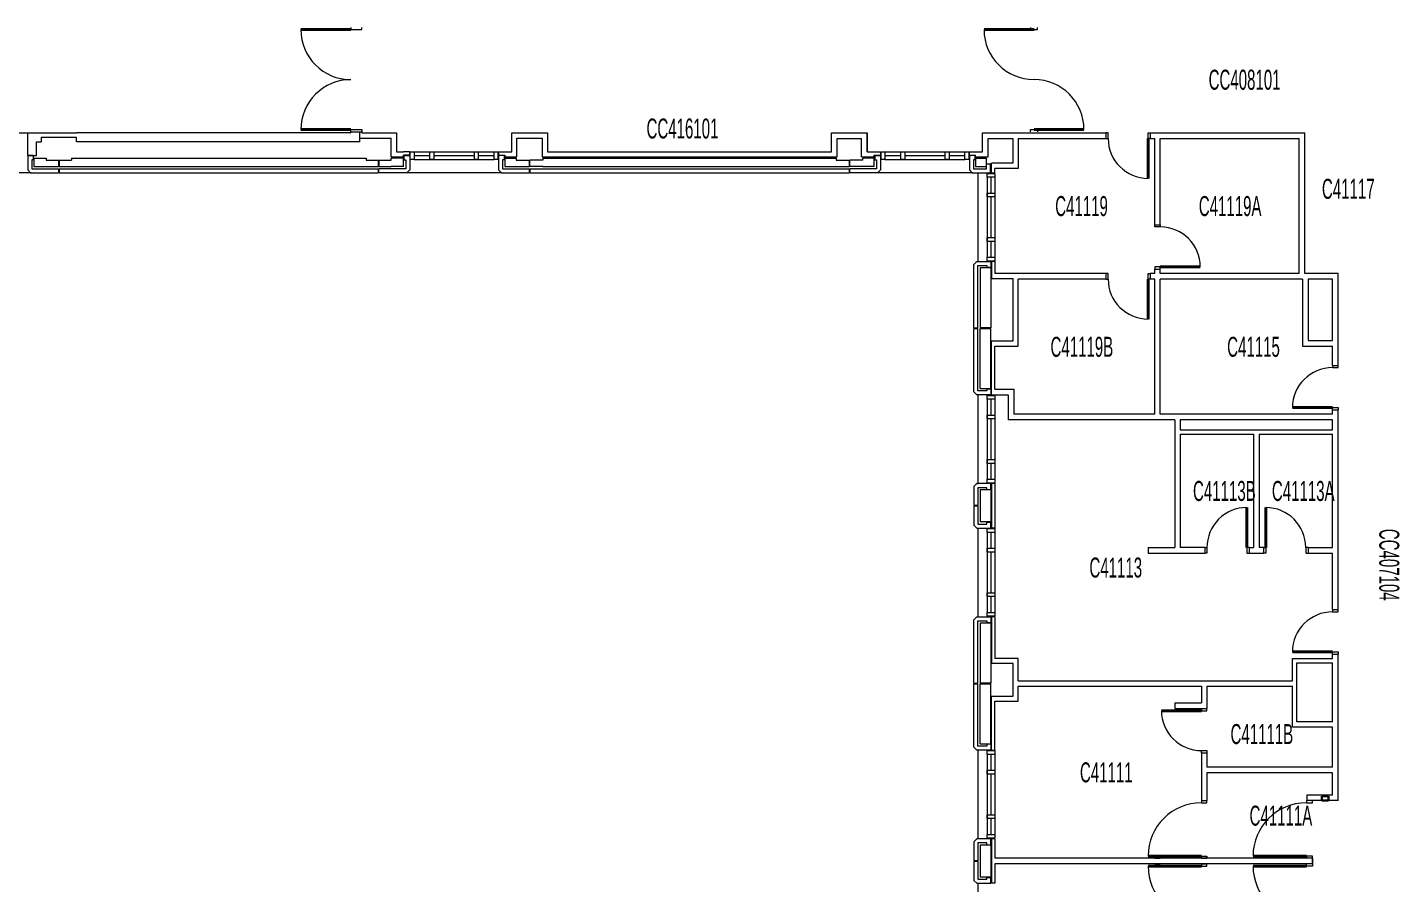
# Model space of a CAD drawing. Header units: inches. Extents: x 1.78 to 8.52, y 2.17 to 6.28.
# Drawn here: x 7.101 to 7.955, y 3.544 to 4.077 of the extents above; entities that cross this region are included whole.
import ezdxf

# ---------------------------------------------------------------- set-up
doc = ezdxf.new("R2010")
doc.units = ezdxf.units.IN
doc.header["$MEASUREMENT"] = 0
for name, color, linetype, lineweight in [('LEVEL_15', 7, 'Continuous', 15), ('LEVEL_16', 7, 'Continuous', 15), ('LEVEL_23', 7, 'Continuous', 15), ('LEVEL_25', 7, 'Continuous', 15), ('LEVEL_26', 7, 'Continuous', 15), ('LEVEL_48', 7, 'Continuous', 15), ('LEVEL_54', 7, 'Continuous', 15)]:
    doc.layers.add(name, color=color, linetype=linetype, lineweight=lineweight)
doc.styles.add('SLDTEXTSTYLE1', font='TXT', dxfattribs={"width": 0.5625})
doc.styles.add('SLDTEXTSTYLE5', font='TXT', dxfattribs={"width": 0.5625})

msp = doc.modelspace()

# ---------------------------------------------------------------- linework, layer by layer
at = {"layer": 'LEVEL_15', "color": 32, "linetype": 'Continuous', "lineweight": 0}
for p, q in [((7.04585, 4.0114), (7.10115, 4.0114)), ((7.10478, 3.99723), (7.10115, 3.99723)), ((7.10115, 3.99723), (7.10115, 3.98833)), ((7.10478, 3.99472), (7.10365, 3.99472)), ((7.10365, 3.99472), (7.10365, 3.98902)), ((7.10478, 3.99472), (7.10478, 3.99723)), ((7.10504, 3.99567), (7.11264, 3.99567)), ((7.10504, 3.99567), (7.10504, 3.9904)), ((7.10504, 3.9904), (7.11264, 3.9904)), ((7.11264, 3.99567), (7.11264, 3.99446)), ((7.11264, 3.99446), (7.12033, 3.99446)), ((7.11264, 3.9904), (7.12033, 3.9904)), ((7.12033, 3.99446), (7.12033, 3.9904)), ((7.12068, 3.99446), (7.12837, 3.99446)), ((7.12068, 3.99446), (7.12068, 3.9904)), ((7.12068, 3.9904), (7.12837, 3.9904)), ((7.12837, 3.99567), (7.31179, 3.99567)), ((7.12837, 3.99567), (7.12837, 3.99446)), ((7.12837, 3.9904), (7.31179, 3.9904)), ((7.31179, 3.99567), (7.31179, 3.99446)), ((7.31179, 3.99446), (7.31941, 3.99446)), ((7.31179, 3.9904), (7.31941, 3.9904)), ((7.31941, 3.99446), (7.31941, 3.9904)), ((7.31976, 3.99446), (7.32745, 3.99446)), ((7.31976, 3.99446), (7.31976, 3.9904)), ((7.31976, 3.9904), (7.32745, 3.9904)), ((7.33507, 3.99567), (7.32745, 3.99567)), ((7.32745, 3.99446), (7.32745, 3.99567)), ((7.33507, 3.9904), (7.32745, 3.9904)), ((7.33507, 3.9904), (7.33507, 3.99567)), ((7.33533, 3.99723), (7.33896, 3.99723)), ((7.33533, 3.99723), (7.33533, 3.99472)), ((7.33533, 3.99472), (7.33645, 3.99472)), ((7.33645, 3.99472), (7.33645, 3.98902)), ((7.33896, 3.99723), (7.33896, 3.98833)), ((7.39788, 3.99723), (7.39425, 3.99723)), ((7.39425, 3.99723), (7.39425, 3.98833)), ((7.39788, 3.99472), (7.39676, 3.99472)), ((7.39676, 3.99472), (7.39676, 3.98902)), ((7.39788, 3.99472), (7.39788, 3.99723)), ((7.39814, 3.99567), (7.4053, 3.99567)), ((7.39814, 3.99567), (7.39814, 3.9904)), ((7.39814, 3.9904), (7.4053, 3.9904)), ((7.4053, 3.99567), (7.4053, 3.99446)), ((7.4053, 3.99446), (7.41342, 3.99446)), ((7.4053, 3.9904), (7.41342, 3.9904)), ((7.41342, 3.99446), (7.41342, 3.9904)), ((7.42189, 3.99446), (7.41377, 3.99446)), ((7.41377, 3.9904), (7.41377, 3.99446)), ((7.42189, 3.9904), (7.41377, 3.9904)), ((7.42189, 3.99567), (7.60439, 3.99567)), ((7.42189, 3.99567), (7.42189, 3.99446)), ((7.42189, 3.9904), (7.60439, 3.9904)), ((7.60439, 3.99567), (7.60439, 3.99446)), ((7.60439, 3.99446), (7.61251, 3.99446)), ((7.60439, 3.9904), (7.61251, 3.9904)), ((7.61251, 3.99446), (7.61251, 3.9904)), ((7.62098, 3.99446), (7.61285, 3.99446)), ((7.61285, 3.9904), (7.61285, 3.99446)), ((7.62098, 3.9904), (7.61285, 3.9904)), ((7.62816, 3.99567), (7.62098, 3.99567)), ((7.62098, 3.99446), (7.62098, 3.99567)), ((7.62816, 3.9904), (7.62098, 3.9904)), ((7.62816, 3.9904), (7.62816, 3.99567)), ((7.62841, 3.99723), (7.63204, 3.99723)), ((7.62841, 3.99723), (7.62841, 3.99472)), ((7.62841, 3.99472), (7.62954, 3.99472)), ((7.62954, 3.99472), (7.62954, 3.98902)), ((7.63204, 3.99723), (7.63204, 3.98833)), ((7.69097, 3.99723), (7.68734, 3.99723)), ((7.68734, 3.99723), (7.68734, 3.98833)), ((7.69097, 3.99472), (7.68985, 3.99472)), ((7.68985, 3.99472), (7.68985, 3.98902)), ((7.69097, 3.99472), (7.69097, 3.99723)), ((7.69123, 3.99567), (7.69779, 3.99567)), ((7.69123, 3.99567), (7.69123, 3.9904)), ((7.69123, 3.9904), (7.69779, 3.9904)), ((7.69779, 3.99567), (7.69779, 3.9904)), ((7.69805, 3.98902), (7.69805, 3.99204)), ((7.69805, 3.99204), (7.70055, 3.99204)), ((7.70055, 3.98651), (7.70055, 3.99204)), ((7.10323, 3.98651), (7.04405, 3.98651)), ((7.10115, 3.98833), (7.10296, 3.98651)), ((7.10296, 3.98651), (7.12033, 3.98651)), ((7.10365, 3.98902), (7.12033, 3.98902)), ((7.12033, 3.98902), (7.12033, 3.98651)), ((7.12068, 3.98902), (7.31941, 3.98902)), ((7.12068, 3.98902), (7.12068, 3.98651)), ((7.12068, 3.98651), (7.31941, 3.98651)), ((7.31941, 3.98902), (7.31941, 3.98651)), ((7.33645, 3.98902), (7.31976, 3.98902)), ((7.31976, 3.98651), (7.31976, 3.98902)), ((7.33714, 3.98651), (7.31976, 3.98651)), ((7.33714, 3.98651), (7.33896, 3.98833)), ((7.39632, 3.98651), (7.33714, 3.98651)), ((7.39425, 3.98833), (7.39606, 3.98651)), ((7.39606, 3.98651), (7.41342, 3.98651)), ((7.39676, 3.98902), (7.41342, 3.98902)), ((7.41342, 3.98902), (7.41342, 3.98651)), ((7.41377, 3.98902), (7.61251, 3.98902)), ((7.41377, 3.98902), (7.41377, 3.98651)), ((7.41377, 3.98651), (7.61251, 3.98651)), ((7.61251, 3.98902), (7.61251, 3.98651)), ((7.62954, 3.98902), (7.61285, 3.98902)), ((7.61285, 3.98651), (7.61285, 3.98902)), ((7.63023, 3.98651), (7.61285, 3.98651)), ((7.63204, 3.98833), (7.63023, 3.98651)), ((7.68942, 3.98651), (7.63024, 3.98651)), ((7.68734, 3.98833), (7.68916, 3.98651)), ((7.68916, 3.98651), (7.70055, 3.98651)), ((7.68985, 3.98902), (7.69805, 3.98902)), ((7.69287, 3.93122), (7.69287, 3.98651)), ((7.69192, 3.93122), (7.6901, 3.92941)), ((7.6901, 3.88991), (7.6901, 3.92941)), ((7.69192, 3.93122), (7.70082, 3.93122)), ((7.70082, 3.93122), (7.70082, 3.92759)), ((7.69261, 3.88991), (7.69261, 3.92872)), ((7.69261, 3.92872), (7.69831, 3.92872)), ((7.69399, 3.92733), (7.69399, 3.88991)), ((7.70064, 3.92733), (7.69399, 3.92733)), ((7.69831, 3.92872), (7.69831, 3.92759)), ((7.70082, 3.92759), (7.69831, 3.92759)), ((7.70064, 3.92733), (7.70064, 3.88991)), ((7.6901, 3.88991), (7.69261, 3.88991)), ((7.6901, 3.85008), (7.6901, 3.88957)), ((7.6901, 3.88957), (7.69261, 3.88957)), ((7.69261, 3.85078), (7.69261, 3.88957)), ((7.70064, 3.88991), (7.69399, 3.88991)), ((7.69399, 3.85216), (7.69399, 3.88957)), ((7.69399, 3.88957), (7.70064, 3.88957)), ((7.70064, 3.85216), (7.70064, 3.88957)), ((7.69192, 3.84827), (7.6901, 3.85008)), ((7.70082, 3.84827), (7.69192, 3.84827)), ((7.69831, 3.85078), (7.69261, 3.85078)), ((7.69287, 3.79271), (7.69287, 3.84826)), ((7.69399, 3.85216), (7.70064, 3.85216)), ((7.69831, 3.8519), (7.69831, 3.85078)), ((7.70082, 3.8519), (7.69831, 3.8519)), ((7.70082, 3.8519), (7.70082, 3.84827)), ((7.6901, 3.79115), (7.69192, 3.79297)), ((7.70082, 3.79297), (7.69192, 3.79297)), ((7.70082, 3.78934), (7.70082, 3.79297)), ((7.6901, 3.79115), (7.6901, 3.77931)), ((7.69831, 3.79046), (7.69261, 3.79046)), ((7.69261, 3.79046), (7.69261, 3.77931)), ((7.69399, 3.78908), (7.69399, 3.76921)), ((7.70064, 3.78908), (7.69399, 3.78908)), ((7.69831, 3.78934), (7.69831, 3.79046)), ((7.69831, 3.78934), (7.70082, 3.78934)), ((7.70064, 3.78908), (7.70064, 3.76921)), ((7.69261, 3.77931), (7.6901, 3.77931)), ((7.6901, 3.77896), (7.6901, 3.76713)), ((7.69261, 3.77896), (7.6901, 3.77896)), ((7.69261, 3.77896), (7.69261, 3.76782)), ((7.69192, 3.76532), (7.6901, 3.76713)), ((7.69261, 3.76782), (7.69831, 3.76782)), ((7.70064, 3.76921), (7.69399, 3.76921)), ((7.69831, 3.76782), (7.69831, 3.76895)), ((7.69831, 3.76895), (7.70082, 3.76895)), ((7.70082, 3.76532), (7.70082, 3.76895)), ((7.69192, 3.76532), (7.70082, 3.76532)), ((7.69287, 3.70976), (7.69287, 3.76531)), ((7.69192, 3.71002), (7.6901, 3.7082)), ((7.6901, 3.66871), (7.6901, 3.7082)), ((7.69192, 3.71002), (7.70082, 3.71002)), ((7.69261, 3.66871), (7.69261, 3.70751)), ((7.69261, 3.70751), (7.69831, 3.70751)), ((7.69831, 3.70751), (7.69831, 3.70639)), ((7.70082, 3.71002), (7.70082, 3.70639)), ((7.69399, 3.70613), (7.69399, 3.66871)), ((7.70064, 3.70613), (7.69399, 3.70613)), ((7.70082, 3.70639), (7.69831, 3.70639)), ((7.70064, 3.70613), (7.70064, 3.66871)), ((7.6901, 3.66871), (7.69261, 3.66871)), ((7.6901, 3.62888), (7.6901, 3.66836)), ((7.6901, 3.66836), (7.69261, 3.66836)), ((7.69261, 3.62957), (7.69261, 3.66836)), ((7.70064, 3.66871), (7.69399, 3.66871)), ((7.69399, 3.63095), (7.69399, 3.66836)), ((7.69399, 3.66836), (7.70064, 3.66836)), ((7.70064, 3.63095), (7.70064, 3.66836)), ((7.69399, 3.63095), (7.70064, 3.63095)), ((7.69831, 3.6307), (7.69831, 3.62957)), ((7.70082, 3.6307), (7.69831, 3.6307)), ((7.70082, 3.6307), (7.70082, 3.62707)), ((7.69192, 3.62707), (7.6901, 3.62888)), ((7.70082, 3.62707), (7.69192, 3.62707)), ((7.69831, 3.62957), (7.69261, 3.62957)), ((7.69287, 3.57151), (7.69287, 3.62706)), ((7.6901, 3.56995), (7.69192, 3.57177)), ((7.70082, 3.57177), (7.69192, 3.57177)), ((7.70082, 3.56814), (7.70082, 3.57177)), ((7.6901, 3.56995), (7.6901, 3.55811)), ((7.69831, 3.56926), (7.69261, 3.56926)), ((7.69261, 3.56926), (7.69261, 3.55811)), ((7.69399, 3.56788), (7.69399, 3.548)), ((7.70064, 3.56788), (7.69399, 3.56788)), ((7.69831, 3.56814), (7.69831, 3.56926)), ((7.69831, 3.56814), (7.70082, 3.56814)), ((7.70064, 3.56788), (7.70064, 3.548)), ((7.69261, 3.55811), (7.6901, 3.55811)), ((7.6901, 3.55776), (7.6901, 3.54593)), ((7.69261, 3.55776), (7.6901, 3.55776)), ((7.69261, 3.55776), (7.69261, 3.54662)), ((7.69192, 3.54412), (7.6901, 3.54593)), ((7.69261, 3.54662), (7.69831, 3.54662)), ((7.70064, 3.548), (7.69399, 3.548)), ((7.69831, 3.54662), (7.69831, 3.54774)), ((7.69831, 3.54774), (7.70082, 3.54774)), ((7.70082, 3.54412), (7.70082, 3.54774)), ((7.69192, 3.54412), (7.70082, 3.54412)), ((7.69287, 3.48855), (7.69287, 3.54411))]:
    msp.add_line(p, q, dxfattribs=at)
at = {"layer": 'LEVEL_16', "color": 155, "linetype": 'Continuous', "lineweight": 0}
for p, q in [((7.33929, 3.99481), (7.33929, 3.99965)), ((7.33929, 3.99965), (7.34171, 3.99965)), ((7.34171, 3.99965), (7.34171, 3.99481)), ((7.34171, 3.99965), (7.39148, 3.99965)), ((7.34171, 3.99965), (7.39148, 3.99965)), ((7.35156, 3.99481), (7.35156, 3.99965)), ((7.35156, 3.99965), (7.35398, 3.99965)), ((7.35398, 3.99965), (7.35398, 3.99481)), ((7.37921, 3.99481), (7.37921, 3.99965)), ((7.37921, 3.99965), (7.38163, 3.99965)), ((7.38163, 3.99965), (7.38163, 3.99481)), ((7.39148, 3.99481), (7.39148, 3.99965)), ((7.39148, 3.99965), (7.3939, 3.99965)), ((7.3939, 3.99965), (7.3939, 3.99481)), ((7.63239, 3.99481), (7.63239, 3.99965)), ((7.63239, 3.99965), (7.63481, 3.99965)), ((7.63481, 3.99965), (7.63481, 3.99481)), ((7.63481, 3.99965), (7.68458, 3.99965)), ((7.64466, 3.99481), (7.64466, 3.99965)), ((7.64466, 3.99965), (7.64708, 3.99965)), ((7.64708, 3.99965), (7.64708, 3.99481)), ((7.67231, 3.99481), (7.67231, 3.99965)), ((7.67231, 3.99965), (7.67473, 3.99965)), ((7.67473, 3.99965), (7.67473, 3.99481)), ((7.68458, 3.99481), (7.68458, 3.99965)), ((7.68458, 3.99965), (7.687, 3.99965)), ((7.687, 3.99965), (7.687, 3.99481)), ((7.34171, 3.99481), (7.33929, 3.99481)), ((7.34171, 3.99723), (7.35156, 3.99723)), ((7.34171, 3.99481), (7.39148, 3.99481)), ((7.35398, 3.99481), (7.35156, 3.99481)), ((7.35398, 3.99723), (7.37921, 3.99723)), ((7.38163, 3.99481), (7.37921, 3.99481)), ((7.38163, 3.99723), (7.39148, 3.99723)), ((7.3939, 3.99481), (7.39148, 3.99481)), ((7.63481, 3.99481), (7.63239, 3.99481)), ((7.63481, 3.99723), (7.64466, 3.99723)), ((7.63481, 3.99481), (7.68458, 3.99481)), ((7.64708, 3.99481), (7.64466, 3.99481)), ((7.64708, 3.99723), (7.67231, 3.99723)), ((7.67473, 3.99481), (7.67231, 3.99481)), ((7.67473, 3.99723), (7.68458, 3.99723)), ((7.687, 3.99481), (7.68458, 3.99481)), ((7.6984, 3.98375), (7.6984, 3.98617)), ((7.6984, 3.98617), (7.70324, 3.98617)), ((7.70324, 3.98375), (7.6984, 3.98375)), ((7.6984, 3.98375), (7.6984, 3.93398)), ((7.70082, 3.98375), (7.70082, 3.9739)), ((7.70324, 3.98617), (7.70324, 3.98375)), ((7.70324, 3.98375), (7.70324, 3.93398)), ((7.6984, 3.97148), (7.6984, 3.9739)), ((7.6984, 3.9739), (7.70324, 3.9739)), ((7.70324, 3.9739), (7.70324, 3.97148)), ((7.70324, 3.97148), (7.6984, 3.97148)), ((7.70082, 3.97148), (7.70082, 3.94625)), ((7.6984, 3.94383), (7.6984, 3.94625)), ((7.6984, 3.94625), (7.70324, 3.94625)), ((7.70324, 3.94383), (7.6984, 3.94383)), ((7.70082, 3.94383), (7.70082, 3.93398)), ((7.70324, 3.94625), (7.70324, 3.94383)), ((7.6984, 3.93156), (7.6984, 3.93398)), ((7.6984, 3.93398), (7.70324, 3.93398)), ((7.70324, 3.93156), (7.6984, 3.93156)), ((7.70324, 3.93398), (7.70324, 3.93156)), ((7.6984, 3.8455), (7.6984, 3.84792)), ((7.6984, 3.84792), (7.70324, 3.84792)), ((7.70324, 3.8455), (7.6984, 3.8455)), ((7.6984, 3.8455), (7.6984, 3.79573)), ((7.70082, 3.8455), (7.70082, 3.83565)), ((7.70324, 3.84792), (7.70324, 3.8455)), ((7.70324, 3.8455), (7.70324, 3.79573)), ((7.6984, 3.83324), (7.6984, 3.83565)), ((7.6984, 3.83565), (7.70324, 3.83565)), ((7.70324, 3.83565), (7.70324, 3.83324)), ((7.70324, 3.83324), (7.6984, 3.83324)), ((7.70082, 3.83324), (7.70082, 3.808)), ((7.6984, 3.80558), (7.6984, 3.808)), ((7.6984, 3.808), (7.70324, 3.808)), ((7.70324, 3.80558), (7.6984, 3.80558)), ((7.70082, 3.80558), (7.70082, 3.79573)), ((7.70324, 3.808), (7.70324, 3.80558)), ((7.6984, 3.79331), (7.6984, 3.79573)), ((7.6984, 3.79573), (7.70324, 3.79573)), ((7.70324, 3.79331), (7.6984, 3.79331)), ((7.70324, 3.79573), (7.70324, 3.79331)), ((7.6984, 3.76255), (7.6984, 3.76497)), ((7.6984, 3.76497), (7.70324, 3.76497)), ((7.70324, 3.76255), (7.6984, 3.76255)), ((7.6984, 3.76255), (7.6984, 3.71278)), ((7.70082, 3.76255), (7.70082, 3.7527)), ((7.70324, 3.76497), (7.70324, 3.76255)), ((7.70324, 3.76255), (7.70324, 3.71278)), ((7.6984, 3.75028), (7.6984, 3.7527)), ((7.6984, 3.7527), (7.70324, 3.7527)), ((7.70324, 3.75028), (7.6984, 3.75028)), ((7.70082, 3.75028), (7.70082, 3.72505)), ((7.70324, 3.7527), (7.70324, 3.75028)), ((7.6984, 3.72263), (7.6984, 3.72505)), ((7.6984, 3.72505), (7.70324, 3.72505)), ((7.70324, 3.72505), (7.70324, 3.72263)), ((7.70324, 3.72263), (7.6984, 3.72263)), ((7.70082, 3.72263), (7.70082, 3.71278)), ((7.6984, 3.71036), (7.6984, 3.71278)), ((7.6984, 3.71278), (7.70324, 3.71278)), ((7.70324, 3.71036), (7.6984, 3.71036)), ((7.70324, 3.71278), (7.70324, 3.71036)), ((7.6984, 3.6243), (7.6984, 3.62672)), ((7.6984, 3.62672), (7.70324, 3.62672)), ((7.70324, 3.6243), (7.6984, 3.6243)), ((7.6984, 3.6243), (7.6984, 3.57453)), ((7.70082, 3.6243), (7.70082, 3.61445)), ((7.70324, 3.62672), (7.70324, 3.6243)), ((7.70324, 3.6243), (7.70324, 3.57453)), ((7.6984, 3.61203), (7.6984, 3.61445)), ((7.6984, 3.61445), (7.70324, 3.61445)), ((7.70324, 3.61445), (7.70324, 3.61203)), ((7.70324, 3.61203), (7.6984, 3.61203)), ((7.70082, 3.61203), (7.70082, 3.5868)), ((7.6984, 3.58438), (7.6984, 3.5868)), ((7.6984, 3.5868), (7.70324, 3.5868)), ((7.70324, 3.58438), (7.6984, 3.58438)), ((7.70082, 3.58438), (7.70082, 3.57453)), ((7.70324, 3.5868), (7.70324, 3.58438)), ((7.6984, 3.57211), (7.6984, 3.57453)), ((7.6984, 3.57453), (7.70324, 3.57453)), ((7.70324, 3.57211), (7.6984, 3.57211)), ((7.70324, 3.57453), (7.70324, 3.57211))]:
    msp.add_line(p, q, dxfattribs=at)
at = {"layer": 'LEVEL_23', "color": 2, "linetype": 'Continuous', "lineweight": 0}
for p, q in [((7.10115, 3.99723), (7.10115, 4.0114)), ((7.10115, 4.0114), (7.10944, 4.0114)), ((7.10944, 4.0114), (7.13156, 4.0114)), ((7.10944, 4.00864), (7.10944, 4.00587)), ((7.10944, 4.00864), (7.13156, 4.00864)), ((7.3023, 4.0114), (7.13156, 4.0114)), ((7.13156, 4.00587), (7.13156, 4.00864)), ((7.3023, 4.0114), (7.3023, 4.01209)), ((7.3023, 4.01209), (7.30783, 4.01209)), ((7.30783, 4.00587), (7.30783, 4.01209)), ((7.30783, 4.0082), (7.30783, 4.01209)), ((7.30783, 4.01209), (7.30922, 4.01209)), ((7.30783, 4.0082), (7.32745, 4.0082)), ((7.30922, 4.0114), (7.30922, 4.01209)), ((7.30922, 4.0114), (7.33065, 4.0114)), ((7.32745, 3.99645), (7.32745, 4.0082)), ((7.33065, 4.0114), (7.33065, 3.99965)), ((7.40254, 4.0114), (7.42466, 4.0114)), ((7.40254, 3.99965), (7.40254, 4.0114)), ((7.40573, 3.99645), (7.40573, 4.0082)), ((7.40573, 4.0082), (7.42146, 4.0082)), ((7.42146, 4.0082), (7.42146, 3.99645)), ((7.42466, 4.0114), (7.42466, 3.99965)), ((7.60162, 4.0114), (7.62374, 4.0114)), ((7.60162, 3.99965), (7.60162, 4.0114)), ((7.60162, 3.99965), (7.60162, 4.0114)), ((7.60162, 4.0114), (7.62374, 4.0114)), ((7.60508, 3.99645), (7.60508, 4.00794)), ((7.60508, 4.00794), (7.62028, 4.00794)), ((7.62028, 3.99645), (7.62028, 4.00794)), ((7.62374, 4.0114), (7.62374, 3.99965)), ((7.62374, 3.99965), (7.62374, 4.0114)), ((7.69563, 4.01144), (7.77236, 4.01144)), ((7.69563, 3.99965), (7.69563, 4.01144)), ((7.69909, 4.00798), (7.71447, 4.00798)), ((7.69909, 3.99645), (7.69909, 4.00798)), ((7.71447, 4.00798), (7.71447, 3.99248)), ((7.71767, 4.00798), (7.71767, 3.98928)), ((7.71767, 4.00798), (7.77236, 4.00798)), ((7.77236, 4.01144), (7.77236, 4.00798)), ((7.80001, 4.01144), (7.80001, 4.00798)), ((7.80001, 4.01144), (7.80623, 4.01144)), ((7.80001, 4.00798), (7.80278, 4.00798)), ((7.80278, 3.9542), (7.80278, 4.00798)), ((7.80623, 4.01144), (7.8961, 4.01144)), ((7.80623, 3.9542), (7.80623, 4.00798)), ((7.80623, 4.00798), (7.89264, 4.00798)), ((7.89264, 3.92378), (7.89264, 4.00798)), ((7.8961, 3.92378), (7.8961, 4.01144)), ((7.10668, 3.99723), (7.10668, 4.00587)), ((7.10668, 4.00587), (7.10944, 4.00587)), ((7.30783, 4.00587), (7.13156, 4.00587)), ((7.33065, 3.99965), (7.33507, 3.99965)), ((7.33896, 3.99965), (7.33507, 3.99965)), ((7.33896, 3.99749), (7.33896, 3.99965)), ((7.39425, 3.99965), (7.39425, 3.99749)), ((7.39425, 3.99965), (7.39814, 3.99965)), ((7.39814, 3.99965), (7.40254, 3.99965)), ((7.42466, 3.99965), (7.60162, 3.99965)), ((7.62374, 3.99965), (7.62816, 3.99965)), ((7.62816, 3.99965), (7.63204, 3.99965)), ((7.63204, 3.99965), (7.63204, 3.99749)), ((7.68726, 3.99965), (7.69123, 3.99965)), ((7.68726, 3.99965), (7.68726, 3.99749)), ((7.69123, 3.99965), (7.69563, 3.99965)), ((7.10115, 3.99723), (7.10668, 3.99723)), ((7.32745, 3.99645), (7.33507, 3.99645)), ((7.33896, 3.99749), (7.33507, 3.99749)), ((7.33507, 3.99645), (7.33507, 3.99749)), ((7.39425, 3.99749), (7.39814, 3.99749)), ((7.39814, 3.99749), (7.39814, 3.99645)), ((7.39814, 3.99645), (7.40573, 3.99645)), ((7.42146, 3.99645), (7.60508, 3.99645)), ((7.62028, 3.99645), (7.62816, 3.99645)), ((7.62816, 3.99749), (7.63204, 3.99749)), ((7.62816, 3.99645), (7.62816, 3.99749)), ((7.68726, 3.99749), (7.69123, 3.99749)), ((7.69123, 3.99645), (7.69123, 3.99749)), ((7.69123, 3.99645), (7.69909, 3.99645)), ((7.71447, 3.99248), (7.70108, 3.99248)), ((7.70108, 3.98651), (7.70108, 3.99248)), ((7.71767, 3.98928), (7.70324, 3.98928)), ((7.70324, 3.98651), (7.70324, 3.98928)), ((7.70108, 3.98651), (7.70324, 3.98651)), ((7.80278, 3.9542), (7.80623, 3.9542)), ((7.70108, 3.93122), (7.70108, 3.92059)), ((7.70324, 3.93122), (7.70108, 3.93122)), ((7.70324, 3.93122), (7.70324, 3.92378)), ((7.71775, 3.92378), (7.70324, 3.92378)), ((7.77236, 3.92378), (7.71775, 3.92378)), ((7.77236, 3.92378), (7.77236, 3.92033)), ((7.80001, 3.92378), (7.80001, 3.92033)), ((7.80278, 3.92378), (7.80001, 3.92378)), ((7.80278, 3.92378), (7.80278, 3.92655)), ((7.80278, 3.92655), (7.80623, 3.92655)), ((7.80623, 3.92378), (7.80623, 3.92655)), ((7.89264, 3.92378), (7.80623, 3.92378)), ((7.91684, 3.92378), (7.8961, 3.92378)), ((7.91684, 3.86658), (7.91684, 3.92378)), ((7.71456, 3.92059), (7.70108, 3.92059)), ((7.71456, 3.88187), (7.71456, 3.92059)), ((7.77236, 3.92033), (7.71775, 3.92033)), ((7.71775, 3.87868), (7.71775, 3.92033)), ((7.80278, 3.92033), (7.80001, 3.92033)), ((7.80278, 3.83617), (7.80278, 3.92033)), ((7.80623, 3.83617), (7.80623, 3.92033)), ((7.89472, 3.92033), (7.80623, 3.92033)), ((7.89472, 3.92033), (7.89472, 3.87868)), ((7.89817, 3.92033), (7.89817, 3.88213)), ((7.91338, 3.92033), (7.89817, 3.92033)), ((7.91338, 3.88213), (7.91338, 3.92033)), ((7.70108, 3.84827), (7.70108, 3.88187)), ((7.70108, 3.88187), (7.71456, 3.88187)), ((7.70324, 3.87868), (7.71775, 3.87868)), ((7.70324, 3.85173), (7.70324, 3.87868)), ((7.89472, 3.87868), (7.91338, 3.87868)), ((7.89817, 3.88213), (7.91338, 3.88213)), ((7.91338, 3.86658), (7.91338, 3.87868)), ((7.91338, 3.86658), (7.91684, 3.86658)), ((7.70108, 3.84827), (7.70324, 3.84827)), ((7.70324, 3.85173), (7.71499, 3.85173)), ((7.70324, 3.84827), (7.71153, 3.84827)), ((7.71153, 3.84827), (7.71153, 3.83271)), ((7.71499, 3.85173), (7.71499, 3.83617)), ((7.80278, 3.83617), (7.71499, 3.83617)), ((7.91338, 3.83617), (7.80623, 3.83617)), ((7.91338, 3.83893), (7.91684, 3.83893)), ((7.91338, 3.83617), (7.91338, 3.83893)), ((7.91684, 3.7145), (7.91684, 3.83893)), ((7.81522, 3.83271), (7.71153, 3.83271)), ((7.81522, 3.83271), (7.81522, 3.75321)), ((7.91338, 3.83271), (7.81868, 3.83271)), ((7.81868, 3.83271), (7.81868, 3.82649)), ((7.91338, 3.82649), (7.91338, 3.83271)), ((7.81868, 3.82649), (7.91338, 3.82649)), ((7.81868, 3.82372), (7.8643, 3.82372)), ((7.81868, 3.82372), (7.81868, 3.75321)), ((7.8643, 3.82372), (7.8643, 3.75321)), ((7.86776, 3.82372), (7.86776, 3.75321)), ((7.86776, 3.82372), (7.91338, 3.82372)), ((7.91338, 3.75321), (7.91338, 3.82372)), ((7.70108, 3.79297), (7.70108, 3.76532)), ((7.70324, 3.79297), (7.70108, 3.79297)), ((7.70324, 3.79297), (7.70324, 3.76532)), ((7.70324, 3.76532), (7.70108, 3.76532)), ((7.79863, 3.75321), (7.81522, 3.75321)), ((7.79863, 3.75321), (7.79863, 3.74976)), ((7.83388, 3.75321), (7.81868, 3.75321)), ((7.83388, 3.75321), (7.83388, 3.74976)), ((7.86153, 3.75321), (7.8643, 3.75321)), ((7.86153, 3.75321), (7.86153, 3.74976)), ((7.87052, 3.75321), (7.86776, 3.75321)), ((7.87052, 3.75321), (7.87052, 3.74976)), ((7.89817, 3.75321), (7.91338, 3.75321)), ((7.89817, 3.75321), (7.89817, 3.74976)), ((7.79863, 3.74976), (7.83388, 3.74976)), ((7.86153, 3.74976), (7.87052, 3.74976)), ((7.89817, 3.74976), (7.91338, 3.74976)), ((7.91338, 3.7145), (7.91338, 3.74976)), ((7.70108, 3.71002), (7.70108, 3.68089)), ((7.70324, 3.71002), (7.70108, 3.71002)), ((7.70324, 3.71002), (7.70324, 3.68409)), ((7.91338, 3.7145), (7.91684, 3.7145)), ((7.71775, 3.68409), (7.70324, 3.68409)), ((7.71775, 3.67026), (7.71775, 3.68409)), ((7.88849, 3.68409), (7.91338, 3.68409)), ((7.88849, 3.67026), (7.88849, 3.68409)), ((7.91338, 3.68685), (7.91684, 3.68685)), ((7.91338, 3.68409), (7.91338, 3.68685)), ((7.91684, 3.59561), (7.91684, 3.68685)), ((7.71456, 3.68089), (7.70108, 3.68089)), ((7.71456, 3.66067), (7.71456, 3.68089)), ((7.89126, 3.68132), (7.91338, 3.68132)), ((7.89126, 3.64469), (7.89126, 3.68132)), ((7.91338, 3.64469), (7.91338, 3.68132)), ((7.71775, 3.67026), (7.88849, 3.67026)), ((7.71775, 3.66681), (7.83181, 3.66681)), ((7.71775, 3.65747), (7.71775, 3.66681)), ((7.83181, 3.66681), (7.83181, 3.65644)), ((7.83527, 3.66681), (7.83527, 3.65298)), ((7.83527, 3.66681), (7.88849, 3.66681)), ((7.88849, 3.64123), (7.88849, 3.66681)), ((7.70108, 3.62707), (7.70108, 3.66067)), ((7.70108, 3.66067), (7.71456, 3.66067)), ((7.70324, 3.62707), (7.70324, 3.65747)), ((7.70324, 3.65747), (7.71775, 3.65747)), ((7.81522, 3.65644), (7.83181, 3.65644)), ((7.81522, 3.65644), (7.81522, 3.65298)), ((7.81522, 3.65298), (7.83181, 3.65298)), ((7.83181, 3.65298), (7.83527, 3.65298)), ((7.91338, 3.64123), (7.88849, 3.64123)), ((7.91338, 3.64469), (7.89126, 3.64469)), ((7.91338, 3.61634), (7.91338, 3.64123)), ((7.70108, 3.62707), (7.70324, 3.62707)), ((7.83181, 3.62533), (7.83181, 3.59561)), ((7.83181, 3.62533), (7.83527, 3.62533)), ((7.83527, 3.62533), (7.83527, 3.61634)), ((7.91338, 3.61634), (7.83527, 3.61634)), ((7.91338, 3.61289), (7.83527, 3.61289)), ((7.83527, 3.61289), (7.83527, 3.59561)), ((7.91338, 3.59906), (7.91338, 3.61289)), ((7.91338, 3.59906), (7.89748, 3.59906)), ((7.89748, 3.59906), (7.89748, 3.59561)), ((7.83181, 3.59561), (7.83527, 3.59561)), ((7.91684, 3.59561), (7.89748, 3.59561)), ((7.70108, 3.57177), (7.70108, 3.54412)), ((7.70324, 3.57177), (7.70108, 3.57177)), ((7.70324, 3.57177), (7.70324, 3.55966)), ((7.90094, 3.55966), (7.70324, 3.55966)), ((7.90094, 3.5562), (7.70324, 3.5562)), ((7.70324, 3.5562), (7.70324, 3.54412)), ((7.80278, 3.55966), (7.80623, 3.55966)), ((7.80623, 3.55966), (7.80278, 3.55966)), ((7.80278, 3.55966), (7.80623, 3.55966)), ((7.80278, 3.55966), (7.80623, 3.55966)), ((7.80278, 3.5562), (7.80623, 3.5562)), ((7.80278, 3.5562), (7.80623, 3.5562)), ((7.80623, 3.5562), (7.80278, 3.5562)), ((7.80278, 3.5562), (7.80623, 3.5562)), ((7.83527, 3.55966), (7.83181, 3.55966)), ((7.83181, 3.55966), (7.83527, 3.55966)), ((7.83527, 3.5562), (7.83181, 3.5562)), ((7.83181, 3.5562), (7.83527, 3.5562)), ((7.90094, 3.55966), (7.90094, 3.5562)), ((7.90094, 3.5562), (7.90094, 3.55966)), ((7.70324, 3.54412), (7.70108, 3.54412))]:
    msp.add_line(p, q, dxfattribs=at)
at = {"layer": 'LEVEL_25', "color": 2, "linetype": 'Continuous', "lineweight": 40}
for p, q in [((7.3023, 4.07569), (7.2712, 4.07569)), ((7.7276, 4.07571), (7.6965, 4.07571)), ((7.3023, 4.01347), (7.2712, 4.01347)), ((7.7276, 4.01349), (7.75871, 4.01349)), ((7.79863, 3.9831), (7.79863, 4.00798)), ((7.83112, 3.92793), (7.80623, 3.92793)), ((7.79863, 3.89544), (7.79863, 3.92033)), ((7.88849, 3.84031), (7.91338, 3.84031)), ((7.86015, 3.7781), (7.86015, 3.75321)), ((7.8719, 3.7781), (7.8719, 3.75321)), ((7.88849, 3.68824), (7.91338, 3.68824)), ((7.80692, 3.6516), (7.83181, 3.6516)), ((7.79863, 3.56104), (7.83181, 3.56104)), ((7.79863, 3.55482), (7.83181, 3.55482)), ((7.86395, 3.56104), (7.89713, 3.56104)), ((7.86395, 3.55482), (7.89713, 3.55482))]:
    msp.add_line(p, q, dxfattribs=at)
at = {"layer": 'LEVEL_25', "color": 2, "linetype": 'Continuous', "lineweight": 0}
for p, q in [((7.89713, 3.59561), (7.89713, 3.59422)), ((7.89713, 3.59422), (7.90094, 3.59422)), ((7.90094, 3.59422), (7.90094, 3.59561)), ((7.90094, 3.56104), (7.89713, 3.56104)), ((7.89713, 3.56104), (7.89713, 3.55966)), ((7.89713, 3.55482), (7.89713, 3.5562)), ((7.90094, 3.55482), (7.89713, 3.55482)), ((7.90094, 3.55966), (7.90094, 3.56104)), ((7.90094, 3.5562), (7.90094, 3.55482))]:
    msp.add_line(p, q, dxfattribs=at)
for centre, major_axis, start_param, end_param in [((7.3023, 4.07569), (0, -0.03111), 4.712394, 6.283185), ((7.7276, 4.07571), (0, -0.03111), 4.712394, 6.283185), ((7.3023, 4.01347), (0, 0.03111), 0, 1.570791), ((7.7276, 4.01349), (0, 0.03111), 4.712394, 6.283185), ((7.79863, 4.00798), (-0.02489, 0), 6.283185, 7.853981), ((7.80623, 3.92793), (-0.02489, 0), 3.141593, 4.712389), ((7.79863, 3.92033), (-0.02489, 0), 6.283185, 7.853981), ((7.91338, 3.84031), (-0.02489, 0), 4.712389, 6.283185), ((7.86015, 3.75321), (-0.02489, 0), 4.712389, 6.283186), ((7.8719, 3.75321), (0.02489, 0), 6.283185, 7.853981), ((7.91338, 3.68824), (-0.02489, 0), 4.712389, 6.283185), ((7.83181, 3.6516), (0, -0.02489), 4.712389, 6.283186), ((7.83181, 3.56104), (-0.03318, 0), 4.712389, 6.283185), ((7.89713, 3.56104), (0, 0.03318), 6.283185, 7.853981), ((7.83181, 3.55482), (0.03318, 0), 3.141593, 4.712389), ((7.89713, 3.55482), (0, -0.03318), 4.712389, 6.283186)]:
    msp.add_ellipse(centre, major_axis=major_axis, ratio=1, start_param=start_param, end_param=end_param, dxfattribs=at)
at = {"layer": 'LEVEL_26', "color": 2, "linetype": 'Continuous', "lineweight": 0}
for p, q in [((7.3023, 4.07707), (7.3023, 4.07569)), ((7.3023, 4.07569), (7.30922, 4.07569)), ((7.30922, 4.07569), (7.30922, 4.07707)), ((7.72536, 4.07709), (7.72536, 4.07571)), ((7.72536, 4.07571), (7.72985, 4.07571)), ((7.72985, 4.07571), (7.72985, 4.07709)), ((7.3023, 4.01209), (7.3023, 4.01347)), ((7.3023, 4.01347), (7.30922, 4.01347)), ((7.30922, 4.01347), (7.30922, 4.01209)), ((7.72536, 4.01211), (7.72536, 4.01349)), ((7.72536, 4.01349), (7.72985, 4.01349)), ((7.72985, 4.01349), (7.72985, 4.01211)), ((7.77374, 4.01144), (7.77236, 4.01144)), ((7.77236, 4.00798), (7.77374, 4.00798)), ((7.77374, 4.00798), (7.77374, 4.01144)), ((7.79863, 4.00798), (7.79863, 4.01144)), ((7.79863, 4.01144), (7.80001, 4.01144)), ((7.80001, 4.00798), (7.79863, 4.00798)), ((7.80278, 3.95282), (7.80278, 3.9542)), ((7.80623, 3.95282), (7.80278, 3.95282)), ((7.80623, 3.9542), (7.80623, 3.95282)), ((7.77374, 3.92378), (7.77236, 3.92378)), ((7.77374, 3.92033), (7.77374, 3.92378)), ((7.79863, 3.92033), (7.79863, 3.92378)), ((7.79863, 3.92378), (7.80001, 3.92378)), ((7.80623, 3.92793), (7.80278, 3.92793)), ((7.80278, 3.92793), (7.80278, 3.92655)), ((7.80623, 3.92655), (7.80623, 3.92793)), ((7.77236, 3.92033), (7.77374, 3.92033)), ((7.80001, 3.92033), (7.79863, 3.92033)), ((7.91338, 3.86658), (7.91338, 3.8652)), ((7.91338, 3.8652), (7.91684, 3.8652)), ((7.91684, 3.8652), (7.91684, 3.86658)), ((7.91338, 3.83893), (7.91338, 3.84031)), ((7.91338, 3.84031), (7.91684, 3.84031)), ((7.91684, 3.84031), (7.91684, 3.83893)), ((7.83388, 3.75321), (7.83527, 3.75321)), ((7.83527, 3.75321), (7.83527, 3.74976)), ((7.86153, 3.75321), (7.86015, 3.75321)), ((7.86015, 3.75321), (7.86015, 3.74976)), ((7.87052, 3.75321), (7.8719, 3.75321)), ((7.8719, 3.75321), (7.8719, 3.74976)), ((7.89817, 3.75321), (7.89679, 3.75321)), ((7.89679, 3.75321), (7.89679, 3.74976)), ((7.83527, 3.74976), (7.83388, 3.74976)), ((7.86015, 3.74976), (7.86153, 3.74976)), ((7.8719, 3.74976), (7.87052, 3.74976)), ((7.89679, 3.74976), (7.89817, 3.74976)), ((7.91338, 3.7145), (7.91338, 3.71312)), ((7.91338, 3.71312), (7.91684, 3.71312)), ((7.91684, 3.71312), (7.91684, 3.7145)), ((7.91338, 3.68685), (7.91338, 3.68824)), ((7.91338, 3.68824), (7.91684, 3.68824)), ((7.91684, 3.68824), (7.91684, 3.68685)), ((7.83181, 3.65298), (7.83181, 3.6516)), ((7.83181, 3.6516), (7.83527, 3.6516)), ((7.83527, 3.6516), (7.83527, 3.65298)), ((7.83181, 3.62533), (7.83181, 3.62671)), ((7.83181, 3.62671), (7.83527, 3.62671)), ((7.83527, 3.62671), (7.83527, 3.62533)), ((7.83181, 3.59561), (7.83181, 3.59422)), ((7.83181, 3.59422), (7.83527, 3.59422)), ((7.83527, 3.59422), (7.83527, 3.59561)), ((7.83181, 3.55966), (7.83181, 3.56104)), ((7.83181, 3.56104), (7.83527, 3.56104)), ((7.83181, 3.5562), (7.83181, 3.55482)), ((7.83181, 3.55482), (7.83527, 3.55482)), ((7.83527, 3.56104), (7.83527, 3.55966)), ((7.83527, 3.55482), (7.83527, 3.5562))]:
    msp.add_line(p, q, dxfattribs=at)
at = {"layer": 'LEVEL_54', "color": 32, "linetype": 'Continuous', "lineweight": 30}
for p, q in [((7.91096, 3.59835), (7.90681, 3.59835)), ((7.90681, 3.59835), (7.90681, 3.59558)), ((7.91096, 3.59558), (7.91096, 3.59835)), ((7.90681, 3.59558), (7.91096, 3.59558))]:
    msp.add_line(p, q, dxfattribs=at)

# ---------------------------------------------------------------- texts
at = {"layer": 'LEVEL_48', "color": 120, "char_height": 0.012443, "attachment_point": 2, "style": 'SLDTEXTSTYLE1'}
for s, insert in [('CC408101', (7.85869, 4.05074)), ('CC416101', (7.50876, 4.02035)), ('C41117', (7.92324, 3.98279)), ('C41119', (7.75719, 3.97205)), ('C41119A', (7.8497, 3.97205)), ('C41119B', (7.75739, 3.88442)), ('C41115', (7.86425, 3.88442)), ('C41113B', (7.84609, 3.79464)), ('C41113A', (7.8952, 3.79464)), ('C41113', (7.7785, 3.74695)), ('C41111B', (7.86944, 3.64325)), ('C41111', (7.77259, 3.61941)), ('C41111A', (7.88131, 3.59245))]:
    msp.add_mtext(s, dxfattribs=dict(at, insert=insert))
at = {"layer": 'LEVEL_48', "color": 120, "insert": (7.95498, 3.74247), "char_height": 0.012443, "attachment_point": 2, "rotation": 270, "style": 'SLDTEXTSTYLE5'}
msp.add_mtext('CC407104', dxfattribs=at)

doc.saveas('drawing.dxf')
